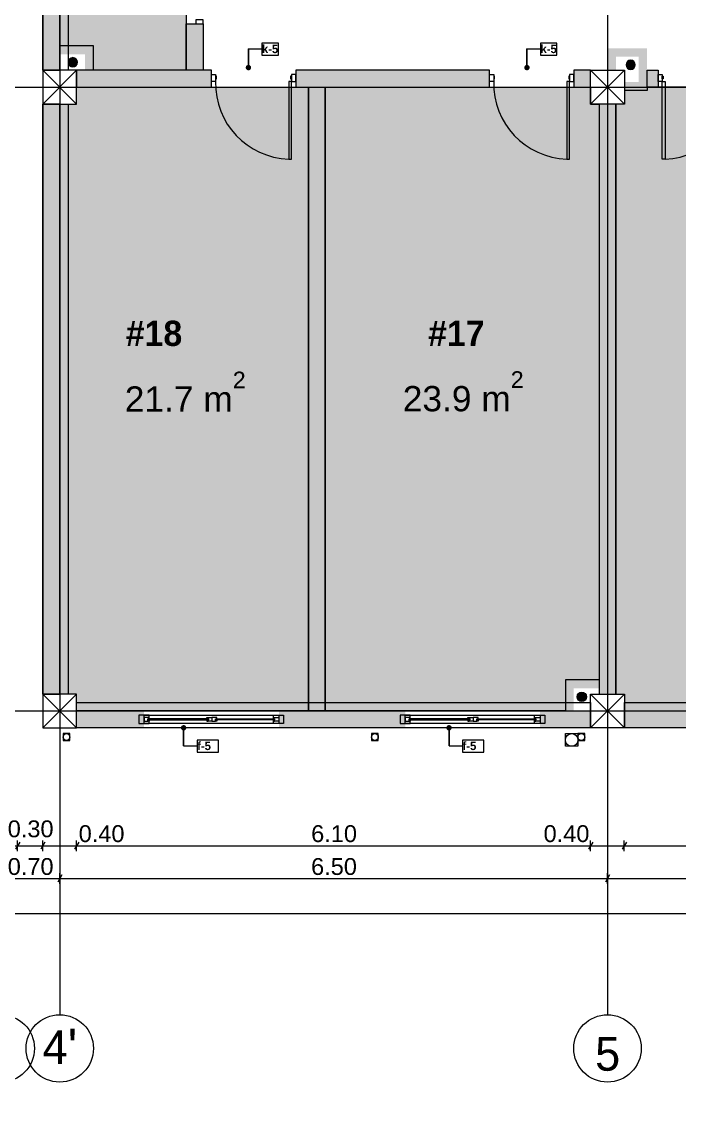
# Model space of a CAD drawing. Header units: millimetres. Extents: x 475206255 to 476720147, y 4620882299 to 4621447368.
# Drawn here: x 475253969 to 475261770, y 4620935740 to 4620948699 of the extents above; entities that cross this region are included whole.
import ezdxf

# ---------------------------------------------------------------- set-up
doc = ezdxf.new("R2010")
doc.units = ezdxf.units.MM
doc.header["$MEASUREMENT"] = 0
doc.set_wipeout_variables(frame=1)
for name, color, linetype, lineweight in [('0_Pen_No__42_Pen_No__250_Pen_No__5', 5, 'Continuous', 0), ('2D Drafting - General_Pen_No__1_Pen_No__7', 7, 'Continuous', 0), ('2D Drafting - General_Pen_No__1_Pen_No__7_Pen_No__7', 7, 'Continuous', 0), ('2D Drafting - General_Pen_No__250_Pen_No__7_Pen_No__154', 154, 'Continuous', 0), ('2D Drafting - General_Pen_No__250_Pen_No__7_Pen_No__250', 7, 'Continuous', 0), ('2D Drafting - General_Pen_No__250_Pen_No__7_Pen_No__7', 7, 'Continuous', 0), ('Annotation - Text_Pen_No__7_Pen_No__235', 235, 'Continuous', 0), ('Annotation - Text_Pen_No__7_Pen_No__5', 5, 'Continuous', 0), ('Doors_Pen_No__7_Pen_No__7_Pen_No__7', 7, 'Continuous', 0), ('G-Anno-Nplt_Pen_No__4', 7, 'Continuous', 0), ('G-Anno-Nplt_Pen_No__7', 7, 'Continuous', 0), ('G-Anno-Nplt_Pen_No__8', 8, 'Continuous', 0), ('gegmebi_Pen_No__7_Pen_No__7', 7, 'Continuous', 0), ('kar-panjara_Pen_No__7_Pen_No__7_Pen_No__7', 7, 'Continuous', 0), ('New_Annotation - Label_Pen_No__1', 1, 'Continuous', 0), ('New_G-Anno-Nplt_Pen_No__4', 7, 'Continuous', 0), ('New_G-Anno-Nplt_Pen_No__8', 8, 'Continuous', 0), ('shaxtebi da milebi_Pen_No__1_Pen_No__1_Pen_No__1', 1, 'Continuous', 0), ('zoma_Pen_No__1', 1, 'Continuous', 0), ('zoma_Pen_No__142', 142, 'Continuous', 0), ('zoma_Pen_No__5_Pen_No__5', 5, 'Continuous', 0)]:
    doc.layers.add(name, color=color, linetype=linetype, lineweight=lineweight)
doc.layers.add('zoma', color=7, linetype='Continuous')
doc.styles.add('GENERATED_STYLE_1', font='arial.ttf')
doc.styles.add('GENERATED_STYLE_2', font='arial.ttf')
doc.styles.add('GENERATED_STYLE_4', font='ACADMTAV.TTF')
doc.styles.add('GENERATED_STYLE_5', font='')
doc.styles.add('GENERATED_STYLE_8', font='')
doc.styles.get('GENERATED_STYLE_5').set_extended_font_data('Avaza', bold=True)
doc.styles.get('GENERATED_STYLE_8').set_extended_font_data('AcadMtavr', bold=True)
doc.dimstyles.new('GENERATED_STYLE__11', dxfattribs={"dimtxt": 500, "dimasz": 228, "dimexe": 0.18, "dimexo": 3, "dimgap": 0, "dimtad": 1, "dimlfac": 0.001, "dimzin": 0, "dimdsep": 46, "dimtxsty": 'GENERATED_STYLE_2', "dimblk": 'ARROWHEAD_2', "dimblk1": 'ARROWHEAD_2', "dimblk2": 'ARROWHEAD_2', "dimcen": 0.09, "dimclrd": 1, "dimclre": 1, "dimclrt": 1, "dimadec": 0, "dimazin": 0, "dimtfac": 1, "dimtdec": 4, "dimtmove": 2, "dimatfit": 3, "dimfxl": 1, "dimtolj": 1, "dimtzin": 0, "dimarcsym": 0})
doc.dimstyles.new('GENERATED_STYLE__25', dxfattribs={"dimtxt": 200, "dimasz": 64.421331, "dimexe": 0.18, "dimexo": 3, "dimgap": 0, "dimtad": 1, "dimtih": 1, "dimtoh": 1, "dimlfac": 0.001, "dimzin": 0, "dimdsep": 46, "dimtxsty": 'GENERATED_STYLE_2', "dimblk": 'ARROWHEAD_2', "dimblk1": 'ARROWHEAD_2', "dimblk2": 'ARROWHEAD_2', "dimcen": 0.09, "dimclrd": 142, "dimclre": 142, "dimclrt": 142, "dimadec": 0, "dimazin": 0, "dimtfac": 1, "dimtdec": 4, "dimtmove": 2, "dimatfit": 3, "dimfxl": 1, "dimtolj": 1, "dimtzin": 0, "dimarcsym": 0})
doc.dimstyles.new('GENERATED_STYLE__3', dxfattribs={"dimtxt": 200, "dimasz": 64.421331, "dimexe": 0.18, "dimexo": 3, "dimgap": 0, "dimtad": 1, "dimtih": 1, "dimtoh": 1, "dimlfac": 0.001, "dimzin": 0, "dimdsep": 46, "dimtxsty": 'GENERATED_STYLE_2', "dimblk": 'ARROWHEAD_2', "dimblk1": 'ARROWHEAD_2', "dimblk2": 'ARROWHEAD_2', "dimcen": 0.09, "dimclrd": 142, "dimclre": 142, "dimclrt": 142, "dimadec": 0, "dimazin": 0, "dimtfac": 1, "dimtdec": 4, "dimtmove": 0, "dimatfit": 3, "dimfxl": 1, "dimtolj": 1, "dimtzin": 0, "dimarcsym": 0})
doc.dimstyles.new('GENERATED_STYLE__33', dxfattribs={"dimtxt": 0.18, "dimasz": 127.68, "dimexe": 0.18, "dimexo": 0.0625, "dimgap": 0, "dimtad": 0, "dimtih": 1, "dimtoh": 1, "dimdec": 4, "dimzin": 0, "dimdsep": 46, "dimcen": 0.09, "dimadec": 0, "dimazin": 0, "dimtfac": 1, "dimtdec": 4, "dimtmove": 0, "dimatfit": 3, "dimldrblk": 'ARROWHEAD_11', "dimfxl": 1, "dimtolj": 1, "dimtzin": 0, "dimarcsym": 0})
doc.dimstyles.new('GENERATED_STYLE__9', dxfattribs={"dimtxt": 200, "dimasz": 64.421331, "dimexe": 0.18, "dimexo": 3, "dimgap": 0, "dimtad": 1, "dimlfac": 0.001, "dimzin": 0, "dimdsep": 46, "dimtxsty": 'GENERATED_STYLE_2', "dimblk": 'ARROWHEAD_2', "dimblk1": 'ARROWHEAD_2', "dimblk2": 'ARROWHEAD_2', "dimcen": 0.09, "dimclrd": 142, "dimclre": 142, "dimclrt": 142, "dimadec": 0, "dimazin": 0, "dimtfac": 1, "dimtdec": 4, "dimtmove": 0, "dimatfit": 3, "dimfxl": 1, "dimtolj": 1, "dimtzin": 0, "dimarcsym": 0})

# ---------------------------------------------------------------- blocks, each defined once
blk = doc.blocks.new('*D1109', base_point=(475826096, 4621095193))
at = {"layer": 'zoma_Pen_No__142', "color": 142, "linetype": 'Continuous', "lineweight": 0, "transparency": 16777216}
for p, q in [((475233219, 4620938056), (475233219, 4620938183)), ((475295519, 4620938056), (475295519, 4620938183)), ((475233178, 4620938120), (475233219, 4620938120)), ((475233244, 4620938162), (475233195, 4620938077)), ((475233219, 4620938120), (475295519, 4620938120)), ((475295495, 4620938077), (475295544, 4620938162)), ((475295519, 4620938120), (475295561, 4620938120))]:
    blk.add_line(p, q, dxfattribs=at)
at = {"layer": 'zoma_Pen_No__142', "color": 142, "lineweight": 0, "transparency": 16777216, "insert": (475264026, 4620938160), "char_height": 200, "attachment_point": 7, "style": 'GENERATED_STYLE_2'}
blk.add_mtext('\\A1;{\\pql;\\fArial|b0|i0|c204|p0;\\W1.000000;62.30}', dxfattribs=at)
blk = doc.blocks.new('ARROWHEAD_2')
at = {"color": 0, "linetype": 'Continuous', "lineweight": 0}
for p, q in [((-0.378, -0.655), (0.378, 0.655)), ((0, 0), (-1, 0))]:
    blk.add_line(p, q, dxfattribs=at)
blk = doc.blocks.new('*D1120', base_point=(475826096, 4621095193))
at = {"layer": 'zoma_Pen_No__142', "color": 142, "linetype": 'Continuous', "lineweight": 0, "transparency": 16777216}
for p, q in [((475296909, 4620940724), (475296782, 4620940724)), ((475296803, 4620940748), (475296888, 4620940699)), ((475296846, 4620940324), (475296846, 4620940724)), ((475296909, 4620940324), (475296782, 4620940324)), ((475296803, 4620940348), (475296888, 4620940299)), ((475296846, 4620940282), (475296846, 4620940324))]:
    blk.add_line(p, q, dxfattribs=at)
at = {"layer": 'zoma_Pen_No__142', "color": 142, "lineweight": 0, "transparency": 16777216, "insert": (475296806, 4620939766), "char_height": 200, "attachment_point": 7, "rotation": 90, "style": 'GENERATED_STYLE_2'}
blk.add_mtext('\\A1;{\\pql;\\fArial|b0|i0|c204|p0;\\W1.000000;0.40}', dxfattribs=at)
blk = doc.blocks.new('*D1121', base_point=(475826096, 4621095193))
at = {"layer": 'zoma_Pen_No__142', "color": 142, "linetype": 'Continuous', "lineweight": 0, "transparency": 16777216}
for p, q in [((475296909, 4620947724), (475296782, 4620947724)), ((475296803, 4620947748), (475296888, 4620947699)), ((475296846, 4620940724), (475296846, 4620947724)), ((475296909, 4620940724), (475296782, 4620940724)), ((475296803, 4620940748), (475296888, 4620940699))]:
    blk.add_line(p, q, dxfattribs=at)
at = {"layer": 'zoma_Pen_No__142', "color": 142, "lineweight": 0, "transparency": 16777216, "char_height": 200, "attachment_point": 7, "rotation": 90, "style": 'GENERATED_STYLE_2'}
for s, insert in [('\\A1;{\\pql;\\fArial|b0|i0|c204|p0;\\W1.000000;0.40}', (475296806, 4620947166)), ('\\A1;{\\pql;\\fArial|b0|i0|c204|p0;\\W1.000000;7.00}', (475296806, 4620943957))]:
    blk.add_mtext(s, dxfattribs=dict(at, insert=insert))
blk = doc.blocks.new('*D1122', base_point=(475826096, 4621095193))
at = {"layer": 'zoma_Pen_No__142', "color": 142, "linetype": 'Continuous', "lineweight": 0, "transparency": 16777216}
for p, q in [((475296909, 4620948124), (475296782, 4620948124)), ((475296803, 4620948148), (475296888, 4620948099)), ((475296846, 4620947724), (475296846, 4620948124)), ((475296909, 4620947724), (475296782, 4620947724)), ((475296803, 4620947748), (475296888, 4620947699))]:
    blk.add_line(p, q, dxfattribs=at)
blk = doc.blocks.new('*D1123', base_point=(475826096, 4621095193))
at = {"layer": 'zoma_Pen_No__142', "color": 142, "linetype": 'Continuous', "lineweight": 0, "transparency": 16777216}
for p, q in [((475296909, 4620955124), (475296782, 4620955124)), ((475296803, 4620955148), (475296888, 4620955099)), ((475296846, 4620948124), (475296846, 4620955124)), ((475296909, 4620948124), (475296782, 4620948124)), ((475296803, 4620948148), (475296888, 4620948099))]:
    blk.add_line(p, q, dxfattribs=at)
at = {"layer": 'zoma_Pen_No__142', "color": 142, "lineweight": 0, "transparency": 16777216, "char_height": 200, "attachment_point": 7, "rotation": 90, "style": 'GENERATED_STYLE_2'}
for s, insert in [('\\A1;{\\pql;\\fArial|b0|i0|c204|p0;\\W1.000000;0.40}', (475296806, 4620954566)), ('\\A1;{\\pql;\\fArial|b0|i0|c204|p0;\\W1.000000;7.00}', (475296806, 4620951357))]:
    blk.add_mtext(s, dxfattribs=dict(at, insert=insert))
blk = doc.blocks.new('*D1125', base_point=(475826096, 4621095193))
at = {"layer": 'zoma_Pen_No__142', "color": 142, "linetype": 'Continuous', "lineweight": 0, "transparency": 16777216}
for p, q in [((475297794, 4620955499), (475297709, 4620955548)), ((475297751, 4620955524), (475297751, 4620955565)), ((475297815, 4620955524), (475297688, 4620955524)), ((475297751, 4620940324), (475297751, 4620955524)), ((475297815, 4620940324), (475297688, 4620940324)), ((475297709, 4620940348), (475297794, 4620940299)), ((475297751, 4620940282), (475297751, 4620940324))]:
    blk.add_line(p, q, dxfattribs=at)
at = {"layer": 'zoma_Pen_No__142', "color": 142, "lineweight": 0, "transparency": 16777216, "insert": (475297711, 4620947581), "char_height": 200, "attachment_point": 7, "rotation": 90, "style": 'GENERATED_STYLE_2'}
blk.add_mtext('\\A1;{\\pql;\\fArial|b0|i0|c204|p0;\\W1.000000;15.20}', dxfattribs=at)
blk = doc.blocks.new('*D1140', base_point=(475826096, 4621095193))
at = {"layer": 'zoma_Pen_No__1', "color": 1, "linetype": 'Continuous', "lineweight": 0, "transparency": 16777216}
for p, q in [((475295669, 4620940237), (475295369, 4620940410)), ((475295519, 4620940324), (475295519, 4620940471)), ((475295744, 4620940324), (475295294, 4620940324)), ((475295519, 4620930806), (475295519, 4620940324)), ((475295744, 4620930806), (475295294, 4620930806)), ((475295369, 4620930892), (475295669, 4620930719)), ((475295519, 4620930659), (475295519, 4620930806))]:
    blk.add_line(p, q, dxfattribs=at)
at = {"layer": 'zoma_Pen_No__1', "color": 1, "lineweight": 0, "transparency": 16777216, "insert": (475295419, 4620933941), "char_height": 500, "attachment_point": 7, "rotation": 90, "style": 'GENERATED_STYLE_2'}
blk.add_mtext('\\A1;{\\pql;\\fArial|b0|i0|c204|p0;\\W1.000000;9.52}', dxfattribs=at)
blk = doc.blocks.new('*D1187', base_point=(475826096, 4621095193))
at = {"layer": 'zoma_Pen_No__142', "color": 142, "linetype": 'Continuous', "lineweight": 0, "transparency": 16777216}
for p, q in [((475253544, 4620938967), (475253495, 4620938882)), ((475253519, 4620938861), (475253519, 4620938988)), ((475253944, 4620938967), (475253895, 4620938882)), ((475253919, 4620938861), (475253919, 4620938988)), ((475253519, 4620938925), (475253919, 4620938925))]:
    blk.add_line(p, q, dxfattribs=at)
at = {"layer": 'zoma_Pen_No__142', "color": 142, "lineweight": 0, "transparency": 16777216, "insert": (475253802, 4620939022), "char_height": 200, "attachment_point": 7, "style": 'GENERATED_STYLE_2'}
blk.add_mtext('\\A1;{\\pql;\\fArial|b0|i0|c204|p0;\\W1.000000;0.30}', dxfattribs=at)
blk = doc.blocks.new('*D1188', base_point=(475826096, 4621095193))
at = {"layer": 'zoma_Pen_No__142', "color": 142, "linetype": 'Continuous', "lineweight": 0, "transparency": 16777216}
for p, q in [((475253944, 4620938967), (475253895, 4620938882)), ((475253919, 4620938861), (475253919, 4620938988)), ((475254244, 4620938967), (475254195, 4620938882)), ((475254219, 4620938861), (475254219, 4620938988)), ((475253919, 4620938925), (475254219, 4620938925))]:
    blk.add_line(p, q, dxfattribs=at)
blk = doc.blocks.new('*D1189', base_point=(475826096, 4621095193))
at = {"layer": 'zoma_Pen_No__142', "color": 142, "linetype": 'Continuous', "lineweight": 0, "transparency": 16777216}
for p, q in [((475254244, 4620938967), (475254195, 4620938882)), ((475254219, 4620938861), (475254219, 4620938988)), ((475254644, 4620938967), (475254595, 4620938882)), ((475254619, 4620938861), (475254619, 4620938988)), ((475254219, 4620938925), (475254619, 4620938925))]:
    blk.add_line(p, q, dxfattribs=at)
blk = doc.blocks.new('*D1190', base_point=(475826096, 4621095193))
at = {"layer": 'zoma_Pen_No__142', "color": 142, "linetype": 'Continuous', "lineweight": 0, "transparency": 16777216}
for p, q in [((475254644, 4620938967), (475254595, 4620938882)), ((475254619, 4620938861), (475254619, 4620938988)), ((475260744, 4620938967), (475260695, 4620938882)), ((475260719, 4620938861), (475260719, 4620938988)), ((475254619, 4620938925), (475260719, 4620938925))]:
    blk.add_line(p, q, dxfattribs=at)
at = {"layer": 'zoma_Pen_No__142', "color": 142, "lineweight": 0, "transparency": 16777216, "char_height": 200, "attachment_point": 7, "style": 'GENERATED_STYLE_2'}
for s, insert in [('\\A1;{\\pql;\\fArial|b0|i0|c204|p0;\\W1.000000;0.40}', (475254644, 4620938965)), ('\\A1;{\\pql;\\fArial|b0|i0|c204|p0;\\W1.000000;6.10}', (475257403, 4620938965)), ('\\A1;{\\pql;\\fArial|b0|i0|c204|p0;\\W1.000000;0.40}', (475260161, 4620938965))]:
    blk.add_mtext(s, dxfattribs=dict(at, insert=insert))
blk = doc.blocks.new('*D1191', base_point=(475826096, 4621095193))
at = {"layer": 'zoma_Pen_No__142', "color": 142, "linetype": 'Continuous', "lineweight": 0, "transparency": 16777216}
for p, q in [((475260744, 4620938967), (475260695, 4620938882)), ((475260719, 4620938861), (475260719, 4620938988)), ((475261144, 4620938967), (475261095, 4620938882)), ((475261119, 4620938861), (475261119, 4620938988)), ((475260719, 4620938925), (475261119, 4620938925))]:
    blk.add_line(p, q, dxfattribs=at)
blk = doc.blocks.new('*D1192', base_point=(475826096, 4621095193))
at = {"layer": 'zoma_Pen_No__142', "color": 142, "linetype": 'Continuous', "lineweight": 0, "transparency": 16777216}
for p, q in [((475261144, 4620938967), (475261095, 4620938882)), ((475261119, 4620938861), (475261119, 4620938988)), ((475267644, 4620938967), (475267595, 4620938882)), ((475267619, 4620938861), (475267619, 4620938988)), ((475261119, 4620938925), (475267619, 4620938925))]:
    blk.add_line(p, q, dxfattribs=at)
at = {"layer": 'zoma_Pen_No__142', "color": 142, "lineweight": 0, "transparency": 16777216, "char_height": 200, "attachment_point": 7, "style": 'GENERATED_STYLE_2'}
for s, insert in [('\\A1;{\\pql;\\fArial|b0|i0|c204|p0;\\W1.000000;6.50}', (475264103, 4620938965)), ('\\A1;{\\pql;\\fArial|b0|i0|c204|p0;\\W1.000000;0.40}', (475267061, 4620938965))]:
    blk.add_mtext(s, dxfattribs=dict(at, insert=insert))
blk = doc.blocks.new('*D1207', base_point=(475826096, 4621095193))
at = {"layer": 'zoma_Pen_No__142', "color": 142, "linetype": 'Continuous', "lineweight": 0, "transparency": 16777216}
for p, q in [((475253744, 4620938578), (475253695, 4620938493)), ((475253719, 4620938472), (475253719, 4620938599)), ((475254444, 4620938578), (475254395, 4620938493)), ((475254419, 4620938472), (475254419, 4620938599)), ((475253719, 4620938535), (475254419, 4620938535))]:
    blk.add_line(p, q, dxfattribs=at)
at = {"layer": 'zoma_Pen_No__142', "color": 142, "lineweight": 0, "transparency": 16777216, "insert": (475253802, 4620938575), "char_height": 200, "attachment_point": 7, "style": 'GENERATED_STYLE_2'}
blk.add_mtext('\\A1;{\\pql;\\fArial|b0|i0|c204|p0;\\W1.000000;0.70}', dxfattribs=at)
blk = doc.blocks.new('*D1208', base_point=(475826096, 4621095193))
at = {"layer": 'zoma_Pen_No__142', "color": 142, "linetype": 'Continuous', "lineweight": 0, "transparency": 16777216}
for p, q in [((475254444, 4620938578), (475254395, 4620938493)), ((475254419, 4620938472), (475254419, 4620938599)), ((475260944, 4620938578), (475260895, 4620938493)), ((475260919, 4620938472), (475260919, 4620938599)), ((475254419, 4620938535), (475260919, 4620938535))]:
    blk.add_line(p, q, dxfattribs=at)
at = {"layer": 'zoma_Pen_No__142', "color": 142, "lineweight": 0, "transparency": 16777216, "insert": (475257402, 4620938575), "char_height": 200, "attachment_point": 7, "style": 'GENERATED_STYLE_2'}
blk.add_mtext('\\A1;{\\pql;\\fArial|b0|i0|c204|p0;\\W1.000000;6.50}', dxfattribs=at)
blk = doc.blocks.new('*D1209', base_point=(475826096, 4621095193))
at = {"layer": 'zoma_Pen_No__142', "color": 142, "linetype": 'Continuous', "lineweight": 0, "transparency": 16777216}
for p, q in [((475260944, 4620938578), (475260895, 4620938493)), ((475260919, 4620938472), (475260919, 4620938599)), ((475267844, 4620938578), (475267795, 4620938493)), ((475267819, 4620938472), (475267819, 4620938599)), ((475260919, 4620938535), (475267819, 4620938535))]:
    blk.add_line(p, q, dxfattribs=at)
at = {"layer": 'zoma_Pen_No__142', "color": 142, "lineweight": 0, "transparency": 16777216, "insert": (475264102, 4620938575), "char_height": 200, "attachment_point": 7, "style": 'GENERATED_STYLE_2'}
blk.add_mtext('\\A1;{\\pql;\\fArial|b0|i0|c204|p0;\\W1.000000;6.90}', dxfattribs=at)
blk = doc.blocks.new('ARROWHEAD_11')
at = {"color": 0, "linetype": 'Continuous', "lineweight": 0}
blk.add_line((0, 0), (-1, 0), dxfattribs=at)
at = {"color": 0, "linetype": 'Continuous', "lineweight": 0, "const_width": 0.25, "flags": 128}
blk.add_lwpolyline([(-0.125, 0, 1), (0.125, 0, 1)], format="xyb", close=True, dxfattribs=at)

msp = doc.modelspace()

# ---------------------------------------------------------------- hatches: boundary and pattern name
at = {"layer": '2D Drafting - General_Pen_No__250_Pen_No__7_Pen_No__154', "linetype": 'Continuous', "lineweight": 0}
for points in [[(475254419.369, 4620955123.861), (475254219.369, 4620955123.861), (475254219.369, 4620948123.861), (475254419.369, 4620948123.861)], [(475254419.369, 4620947723.861), (475254219.369, 4620947723.861), (475254219.369, 4620940723.861), (475254419.369, 4620940723.861)], [(475254619.369, 4620940323.919), (475254619.369, 4620940523.919), (475255419.369, 4620940523.919), (475255419.369, 4620940323.919)], [(475258519.367, 4620940323.919), (475257019.37, 4620940323.919), (475257019.37, 4620940523.919), (475258519.367, 4620940523.919)], [(475260719.369, 4620940323.919), (475260119.369, 4620940323.919), (475260119.369, 4620940523.919), (475260719.369, 4620940523.919)], [(475262319.369, 4620940323.861), (475261119.369, 4620940323.861), (475261119.369, 4620940523.861), (475262319.369, 4620940523.861)]]:
    msp.add_hatch(color=154, dxfattribs=at).paths.add_polyline_path(points)
at = {"layer": '2D Drafting - General_Pen_No__250_Pen_No__7_Pen_No__7', "linetype": 'Continuous', "lineweight": 0}
for points in [[(475254819.348, 4620948414.049), (475254819.348, 4620948123.861), (475254719.348, 4620948123.861), (475254719.348, 4620948313.861), (475254419.348, 4620948313.861), (475254419.348, 4620948414.049)], [(475260919.369, 4620948383.427), (475261389.535, 4620948383.427), (475261389.535, 4620947883.786), (475261119.369, 4620947883.786), (475261119.369, 4620947983.786), (475261289.348, 4620947983.786), (475261289.348, 4620948283.786), (475261019.369, 4620948283.786), (475261019.369, 4620948123.861), (475260919.369, 4620948123.861)], [(475254619.369, 4620947923.861), (475256219.369, 4620947923.861), (475256219.369, 4620948123.861), (475254619.369, 4620948123.861)], [(475257219.135, 4620947923.861), (475259519.369, 4620947923.861), (475259519.369, 4620948123.861), (475257219.135, 4620948123.861)], [(475260519.369, 4620947923.861), (475260719.369, 4620947923.861), (475260719.369, 4620948123.861), (475260519.369, 4620948123.861)], [(475261389.535, 4620947923.818), (475261389.535, 4620948123.818), (475261519.369, 4620948123.818), (475261519.369, 4620947923.818)], [(475260419.348, 4620940891.049), (475260419.348, 4620940523.861), (475260519.348, 4620940523.861), (475260519.348, 4620940791.333), (475260819.348, 4620940791.333), (475260819.348, 4620940891.049)]]:
    msp.add_hatch(color=7, dxfattribs=at).paths.add_polyline_path(points)
at = {"layer": 'G-Anno-Nplt_Pen_No__7', "linetype": 'Continuous', "lineweight": 0}
for points in [[(475256119.369, 4620948123.861), (475255919.238, 4620948123.861), (475255919.238, 4620948673.861), (475256119.369, 4620948673.861)], [(475257369.369, 4620940523.919), (475257369.369, 4620947923.861), (475257569.369, 4620947923.861), (475257569.369, 4620940523.919)], [(475261019.369, 4620940723.861), (475261019.369, 4620947723.861), (475260819.369, 4620947723.861), (475260819.369, 4620940723.861)]]:
    msp.add_hatch(color=7, dxfattribs=at).paths.add_polyline_path(points)
at = {"layer": 'G-Anno-Nplt_Pen_No__8', "linetype": 'Continuous', "lineweight": 0, "true_color": 0x202020}
for points in [[(475254421.438, 4620940723.861), (475254421.438, 4620947723.861), (475254619.369, 4620947723.861), (475254619.369, 4620947923.861), (475257369.369, 4620947923.861), (475257369.369, 4620940523.861), (475254619.369, 4620940523.861), (475254619.369, 4620940723.861)], [(475260719.369, 4620947923.861), (475260719.369, 4620947723.861), (475260819.369, 4620947723.861), (475260819.369, 4620940891.049), (475260419.348, 4620940891.049), (475260419.348, 4620940523.919), (475257569.369, 4620940523.919), (475257569.369, 4620947923.861)], [(475261019.369, 4620940723.861), (475261119.369, 4620940723.861), (475261119.369, 4620940523.861), (475264269.369, 4620940523.861), (475264269.369, 4620945494.955), (475263547.458, 4620945494.955), (475263547.458, 4620947883.786), (475263547.458, 4620947923.861), (475261389.535, 4620947923.861), (475261389.535, 4620947883.786), (475261119.369, 4620947883.786), (475261119.369, 4620947723.861), (475261019.369, 4620947723.861)]]:
    msp.add_hatch(color=250, dxfattribs=at).paths.add_polyline_path(points)
at = {"layer": 'New_G-Anno-Nplt_Pen_No__8', "linetype": 'Continuous', "lineweight": 0, "true_color": 0x202020}
msp.add_hatch(color=250, dxfattribs=at).paths.add_polyline_path([(475254421.438, 4620952503.861), (475258819.369, 4620952503.861), (475258819.369, 4620950283.861), (475255919.238, 4620950283.861), (475255919.238, 4620948123.861), (475254819.348, 4620948123.861), (475254819.348, 4620948414.049), (475254421.438, 4620948414.049)])
at = {"layer": 'shaxtebi da milebi_Pen_No__1_Pen_No__1_Pen_No__1', "linetype": 'Continuous', "lineweight": 0}
for points in [[(475254574.348, 4620948273.861, -1), (475254574.348, 4620948163.861, -1)], [(475261249.348, 4620948188.786, -1), (475261139.348, 4620948188.786, -1)], [(475260614.348, 4620940746.333, 1), (475260614.348, 4620940636.333, 1)]]:
    msp.add_hatch(color=1, dxfattribs=at).paths.add_polyline_path(points)

# ---------------------------------------------------------------- linework, layer by layer
at = {"layer": '0_Pen_No__42_Pen_No__250_Pen_No__5', "color": 5, "linetype": 'Continuous', "lineweight": 0}
for centre in [(475253719.369, 4620936519.852), (475253719.369, 4620936519.852), (475254419.369, 4620936519.852), (475254419.369, 4620936519.852), (475260919.369, 4620936519.852), (475260919.369, 4620936519.852)]:
    msp.add_circle(centre, 400, dxfattribs=at)
at = {"layer": '2D Drafting - General_Pen_No__1_Pen_No__7', "color": 7, "linetype": 'Continuous', "lineweight": 0}
for p, q in [((475254219.369, 4620947723.861), (475254619.369, 4620948123.861)), ((475254619.369, 4620947723.861), (475254219.369, 4620948123.861)), ((475260719.369, 4620947723.861), (475261119.369, 4620948123.861)), ((475261119.369, 4620947723.861), (475260719.369, 4620948123.861)), ((475254219.369, 4620940323.861), (475254619.369, 4620940723.861)), ((475254619.369, 4620940323.861), (475254219.369, 4620940723.861)), ((475260719.369, 4620940323.861), (475261119.369, 4620940723.861)), ((475261119.369, 4620940323.861), (475260719.369, 4620940723.861))]:
    msp.add_line(p, q, dxfattribs=at)
at = {"layer": '2D Drafting - General_Pen_No__1_Pen_No__7', "color": 7, "linetype": 'Continuous', "lineweight": 0, "flags": 128}
for points in [[(475254219.369, 4620948123.861), (475254219.369, 4620955123.861), (475254519.369, 4620955123.861), (475254519.369, 4620948123.861)], [(475254219.369, 4620947723.861), (475254619.369, 4620947723.861), (475254619.369, 4620948123.861), (475254219.369, 4620948123.861)], [(475261119.369, 4620947723.861), (475260719.369, 4620947723.861), (475260719.369, 4620948123.861), (475261119.369, 4620948123.861)], [(475254219.369, 4620940723.861), (475254219.369, 4620947723.861), (475254519.369, 4620947723.861), (475254519.369, 4620940723.861)], [(475254219.369, 4620940323.861), (475254619.369, 4620940323.861), (475254619.369, 4620940723.861), (475254219.369, 4620940723.861)], [(475261119.369, 4620940323.861), (475260719.369, 4620940323.861), (475260719.369, 4620940723.861), (475261119.369, 4620940723.861)], [(475260719.369, 4620940323.861), (475254619.369, 4620940323.861), (475254619.369, 4620940623.861), (475260719.369, 4620940623.861)], [(475267619.369, 4620940323.861), (475261119.369, 4620940323.861), (475261119.369, 4620940623.861), (475267619.369, 4620940623.861)]]:
    msp.add_lwpolyline(points, close=True, dxfattribs=at)
at = {"layer": '2D Drafting - General_Pen_No__1_Pen_No__7', "color": 7, "linetype": 'Continuous', "lineweight": 0}
for centre, radius in [((475254500.051, 4620940213.863), 40), ((475258159.367, 4620940214.207), 40), ((475260494.37, 4620940179.207), 75), ((475260609.37, 4620940214.207), 40)]:
    msp.add_circle(centre, radius, dxfattribs=at)
at = {"layer": '2D Drafting - General_Pen_No__1_Pen_No__7_Pen_No__7', "color": 7, "linetype": 'Continuous', "lineweight": 0}
for centre, start, end in [((475257161.646, 4620947964.194), 178.396194, 268.396194), ((475260461.646, 4620947964.194), 178.396194, 268.396194), ((475261577.091, 4620947964.194), 271.603806, 1.603806)]:
    msp.add_arc(centre, 893.239, start, end, dxfattribs=at)
at = {"layer": '2D Drafting - General_Pen_No__250_Pen_No__7_Pen_No__250', "color": 7, "linetype": 'Continuous', "lineweight": 0, "flags": 128}
for points in [[(475254419.369, 4620955123.861), (475254219.369, 4620955123.861), (475254219.369, 4620948123.861), (475254419.369, 4620948123.861)], [(475254619.369, 4620947923.861), (475256219.369, 4620947923.861), (475256219.369, 4620948123.861), (475254619.369, 4620948123.861)], [(475257219.135, 4620947923.861), (475259519.369, 4620947923.861), (475259519.369, 4620948123.861), (475257219.135, 4620948123.861)], [(475260519.369, 4620947923.861), (475260719.369, 4620947923.861), (475260719.369, 4620948123.861), (475260519.369, 4620948123.861)], [(475254419.369, 4620947723.861), (475254219.369, 4620947723.861), (475254219.369, 4620940723.861), (475254419.369, 4620940723.861)]]:
    msp.add_lwpolyline(points, close=True, dxfattribs=at)
at = {"layer": '2D Drafting - General_Pen_No__250_Pen_No__7_Pen_No__7', "color": 7, "linetype": 'Continuous', "lineweight": 0, "flags": 128}
msp.add_lwpolyline([(475261389.535, 4620947923.818), (475261389.535, 4620948123.818), (475261519.369, 4620948123.818), (475261519.369, 4620947923.818)], close=True, dxfattribs=at)
at = {"layer": 'Doors_Pen_No__7_Pen_No__7_Pen_No__7', "color": 7, "linetype": 'Continuous', "lineweight": 0, "flags": 128}
for points in [[(475256119.369, 4620948673.861), (475256119.369, 4620948723.25), (475256034.702, 4620948723.25), (475256034.702, 4620948673.861)], [(475256219.369, 4620948073.861), (475256268.758, 4620948073.861), (475256268.758, 4620947989.194), (475256219.369, 4620947989.194)], [(475256279.869, 4620948055.861), (475256268.758, 4620948055.861), (475256268.758, 4620948022.528), (475256279.869, 4620948022.528)], [(475257169.98, 4620948055.861), (475257158.869, 4620948055.861), (475257158.869, 4620948022.528), (475257169.98, 4620948022.528)], [(475257219.369, 4620948073.861), (475257169.98, 4620948073.861), (475257169.98, 4620947989.194), (475257219.369, 4620947989.194)], [(475259519.369, 4620948073.861), (475259568.757, 4620948073.861), (475259568.757, 4620947989.194), (475259519.369, 4620947989.194)], [(475259579.869, 4620948055.861), (475259568.757, 4620948055.861), (475259568.757, 4620948022.528), (475259579.869, 4620948022.528)], [(475260469.98, 4620948055.861), (475260458.869, 4620948055.861), (475260458.869, 4620948022.528), (475260469.98, 4620948022.528)], [(475260519.369, 4620948073.861), (475260469.98, 4620948073.861), (475260469.98, 4620947989.194), (475260519.369, 4620947989.194)], [(475261519.369, 4620948073.861), (475261568.758, 4620948073.861), (475261568.758, 4620947989.194), (475261519.369, 4620947989.194)], [(475261568.758, 4620948055.861), (475261579.869, 4620948055.861), (475261579.869, 4620948022.528), (475261568.758, 4620948022.528)], [(475257169.98, 4620947989.194), (475257136.646, 4620947989.194), (475257136.646, 4620947071.305), (475257169.98, 4620947071.305)], [(475260469.98, 4620947989.194), (475260436.646, 4620947989.194), (475260436.646, 4620947071.305), (475260469.98, 4620947071.305)], [(475261568.758, 4620947989.194), (475261602.091, 4620947989.194), (475261602.091, 4620947071.305), (475261568.758, 4620947071.305)]]:
    msp.add_lwpolyline(points, close=True, dxfattribs=at)
at = {"layer": 'G-Anno-Nplt_Pen_No__4', "color": 7, "linetype": 'Continuous', "lineweight": 0, "flags": 128}
for points in [[(475256119.369, 4620948123.861), (475255919.238, 4620948123.861), (475255919.238, 4620948673.861), (475256119.369, 4620948673.861)], [(475254421.438, 4620940723.861), (475254421.438, 4620947723.861), (475254619.369, 4620947723.861), (475254619.369, 4620947923.861), (475257369.369, 4620947923.861), (475257369.369, 4620940523.861), (475254619.369, 4620940523.861), (475254619.369, 4620940723.861)], [(475257369.369, 4620940523.919), (475257369.369, 4620947923.861), (475257569.369, 4620947923.861), (475257569.369, 4620940523.919)], [(475260719.369, 4620947923.861), (475260719.369, 4620947723.861), (475260819.369, 4620947723.861), (475260819.369, 4620940891.049), (475260419.348, 4620940891.049), (475260419.348, 4620940523.919), (475257569.369, 4620940523.919), (475257569.369, 4620947923.861)], [(475261019.369, 4620940723.861), (475261119.369, 4620940723.861), (475261119.369, 4620940523.861), (475264269.369, 4620940523.861), (475264269.369, 4620945494.955), (475263547.458, 4620945494.955), (475263547.458, 4620947883.786), (475263547.458, 4620947923.861), (475261389.535, 4620947923.861), (475261389.535, 4620947883.786), (475261119.369, 4620947883.786), (475261119.369, 4620947723.861), (475261019.369, 4620947723.861)], [(475261019.369, 4620940723.861), (475261019.369, 4620947723.861), (475260819.369, 4620947723.861), (475260819.369, 4620940723.861)]]:
    msp.add_lwpolyline(points, close=True, dxfattribs=at)
at = {"layer": 'gegmebi_Pen_No__7_Pen_No__7', "color": 7, "linetype": 'Continuous', "lineweight": 0}
for p, q in [((475254460.051, 4620940253.863), (475254460.051, 4620940173.863)), ((475254540.051, 4620940253.863), (475254460.051, 4620940253.863)), ((475254540.051, 4620940173.863), (475254540.051, 4620940253.863)), ((475258119.367, 4620940254.207), (475258119.367, 4620940174.207)), ((475258199.367, 4620940254.207), (475258119.367, 4620940254.207)), ((475258199.367, 4620940174.207), (475258199.367, 4620940254.207)), ((475260419.37, 4620940104.207), (475260419.37, 4620940254.207)), ((475260419.37, 4620940254.207), (475260569.37, 4620940254.207)), ((475260569.37, 4620940254.207), (475260569.37, 4620940104.207)), ((475260569.37, 4620940254.207), (475260569.37, 4620940174.207)), ((475260649.37, 4620940254.207), (475260569.37, 4620940254.207)), ((475260649.37, 4620940174.207), (475260649.37, 4620940254.207)), ((475254460.051, 4620940173.863), (475254540.051, 4620940173.863)), ((475258119.367, 4620940174.207), (475258199.367, 4620940174.207)), ((475260569.37, 4620940174.207), (475260649.37, 4620940174.207)), ((475260569.37, 4620940104.207), (475260419.37, 4620940104.207))]:
    msp.add_line(p, q, dxfattribs=at)
at = {"layer": 'kar-panjara_Pen_No__7_Pen_No__7_Pen_No__7', "color": 7, "linetype": 'Continuous', "lineweight": 0, "flags": 128}
for points in [[(475255479.043, 4620940473.931), (475255359.043, 4620940473.931), (475255359.043, 4620940373.931), (475255479.043, 4620940373.931)], [(475257019.37, 4620940373.933), (475255419.369, 4620940373.988), (475255419.369, 4620940473.932), (475257019.37, 4620940473.877)], [(475255419.369, 4620940404.048), (475255464.369, 4620940404.048), (475255464.369, 4620940419.048), (475255464.369, 4620940429.048), (475255479.043, 4620940429.048), (475255479.043, 4620940444.048), (475255419.369, 4620940444.048)], [(475255464.369, 4620940419.048), (475256188.209, 4620940419.048), (475256188.209, 4620940429.048), (475255464.369, 4620940429.048)], [(475255479.043, 4620940404.048), (475255464.369, 4620940404.048), (475255464.369, 4620940419.048), (475255479.043, 4620940419.048)], [(475256223.941, 4620940404.048), (475256178.941, 4620940404.048), (475256178.941, 4620940419.048), (475256178.941, 4620940429.048), (475256163.941, 4620940429.048), (475256163.941, 4620940444.048), (475256223.941, 4620940444.048)], [(475256163.941, 4620940404.048), (475256178.941, 4620940404.048), (475256178.941, 4620940419.048), (475256163.941, 4620940419.048)], [(475256223.941, 4620940404.048), (475256268.941, 4620940404.048), (475256268.941, 4620940419.048), (475256268.941, 4620940429.048), (475256283.941, 4620940429.048), (475256283.941, 4620940444.048), (475256223.941, 4620940444.048)], [(475256968.941, 4620940419.048), (475256268.941, 4620940419.048), (475256268.941, 4620940429.048), (475256968.941, 4620940429.048)], [(475256283.941, 4620940404.048), (475256268.941, 4620940404.048), (475256268.941, 4620940419.048), (475256283.941, 4620940419.048)], [(475256953.941, 4620940473.931), (475257073.941, 4620940473.931), (475257073.941, 4620940373.931), (475256953.941, 4620940373.931)], [(475257019.37, 4620940404.048), (475256968.941, 4620940404.048), (475256968.941, 4620940419.048), (475256968.941, 4620940429.048), (475256953.941, 4620940429.048), (475256953.941, 4620940444.048), (475257019.37, 4620940444.048)], [(475256953.941, 4620940404.048), (475256968.941, 4620940404.048), (475256968.941, 4620940419.048), (475256953.941, 4620940419.048)], [(475258579.041, 4620940473.951), (475258459.041, 4620940473.951), (475258459.041, 4620940373.951), (475258579.041, 4620940373.951)], [(475260119.369, 4620940373.952), (475258519.367, 4620940374.007), (475258519.367, 4620940473.952), (475260119.369, 4620940473.896)], [(475258519.367, 4620940404.067), (475258564.367, 4620940404.067), (475258564.367, 4620940419.067), (475258564.367, 4620940429.067), (475258579.041, 4620940429.067), (475258579.041, 4620940444.067), (475258519.367, 4620940444.067)], [(475258564.367, 4620940419.067), (475259288.207, 4620940419.067), (475259288.207, 4620940429.067), (475258564.367, 4620940429.067)], [(475258579.041, 4620940404.067), (475258564.367, 4620940404.067), (475258564.367, 4620940419.067), (475258579.041, 4620940419.067)], [(475259323.939, 4620940404.067), (475259278.939, 4620940404.067), (475259278.939, 4620940419.067), (475259278.939, 4620940429.067), (475259263.939, 4620940429.067), (475259263.939, 4620940444.067), (475259323.939, 4620940444.067)], [(475259263.939, 4620940404.067), (475259278.939, 4620940404.067), (475259278.939, 4620940419.067), (475259263.939, 4620940419.067)], [(475259323.939, 4620940404.067), (475259368.939, 4620940404.067), (475259368.939, 4620940419.067), (475259368.939, 4620940429.067), (475259383.939, 4620940429.067), (475259383.939, 4620940444.067), (475259323.939, 4620940444.067)], [(475260068.939, 4620940419.067), (475259368.939, 4620940419.067), (475259368.939, 4620940429.067), (475260068.939, 4620940429.067)], [(475259383.939, 4620940404.067), (475259368.939, 4620940404.067), (475259368.939, 4620940419.067), (475259383.939, 4620940419.067)], [(475260053.939, 4620940473.951), (475260173.939, 4620940473.951), (475260173.939, 4620940373.951), (475260053.939, 4620940373.951)], [(475260119.369, 4620940404.067), (475260068.939, 4620940404.067), (475260068.939, 4620940419.067), (475260068.939, 4620940429.067), (475260053.939, 4620940429.067), (475260053.939, 4620940444.067), (475260119.369, 4620940444.067)], [(475260053.939, 4620940404.067), (475260068.939, 4620940404.067), (475260068.939, 4620940419.067), (475260053.939, 4620940419.067)]]:
    msp.add_lwpolyline(points, close=True, dxfattribs=at)
at = {"layer": 'New_G-Anno-Nplt_Pen_No__4', "color": 7, "linetype": 'Continuous', "lineweight": 0, "flags": 128}
msp.add_lwpolyline([(475254421.438, 4620952503.861), (475258819.369, 4620952503.861), (475258819.369, 4620950283.861), (475255919.238, 4620950283.861), (475255919.238, 4620948123.861), (475254819.348, 4620948123.861), (475254819.348, 4620948414.049), (475254421.438, 4620948414.049)], close=True, dxfattribs=at)
at = {"layer": 'shaxtebi da milebi_Pen_No__1_Pen_No__1_Pen_No__1', "color": 1, "linetype": 'Continuous', "lineweight": 0, "flags": 128}
for points in [[(475254574.348, 4620948273.861, 1), (475254574.348, 4620948163.861, 1)], [(475261249.348, 4620948188.786, 1), (475261139.348, 4620948188.786, 1)], [(475260614.348, 4620940746.333, -1), (475260614.348, 4620940636.333, -1)]]:
    msp.add_lwpolyline(points, format="xyb", close=True, dxfattribs=at)
at = {"layer": 'zoma_Pen_No__5_Pen_No__5', "color": 5, "linetype": 'Continuous', "lineweight": 0}
for p, q in [((475254419.369, 4620957794.844), (475254419.369, 4620936919.852)), ((475260919.369, 4620957794.844), (475260919.369, 4620936919.852)), ((475229338.818, 4620947923.861), (475279225.199, 4620947923.861)), ((475229338.818, 4620947923.861), (475300766.425, 4620947923.861)), ((475229338.818, 4620940523.861), (475279225.199, 4620940523.861)), ((475229338.818, 4620940523.861), (475300766.425, 4620940523.861))]:
    msp.add_line(p, q, dxfattribs=at)

# ---------------------------------------------------------------- texts
at = {"layer": 'Annotation - Text_Pen_No__7_Pen_No__235', "color": 235, "linetype": 'Continuous', "lineweight": 0, "char_height": 300, "attachment_point": 2, "style": 'GENERATED_STYLE_8'}
for s, insert in [('\\A1;{\\pqc;\\fAcadMtavr|b1|i0|c0|p0;\\W1.000000;#1\\fAcadMtavr|b1|i0|c0|p0;\\W1.000000;8}', (475255537.856, 4620945153.457)), ('\\A1;{\\pqc;\\fAcadMtavr|b1|i0|c0|p0;\\W1.000000;#1\\fAcadMtavr|b1|i0|c0|p0;\\W1.000000;7}', (475259126.041, 4620945153.457))]:
    msp.add_mtext(s, dxfattribs=dict(at, insert=insert))
at = {"layer": 'Annotation - Text_Pen_No__7_Pen_No__5', "color": 5, "linetype": 'Continuous', "lineweight": 0, "char_height": 400, "attachment_point": 2, "style": 'GENERATED_STYLE_4'}
for s, insert in [("\\A1;{\\pqc;\\fAcadMtavr|b0|i0|c0|p0;\\W1.000000;4\\fArial|b0|i0|c204|p0;\\H1.093750x;\\W1.000000;'}", (475254421.526, 4620936752.332)), ('\\A1;{\\pqc;\\fAcadMtavr|b0|i0|c0|p0;\\W1.000000;5}', (475260921.526, 4620936655.347))]:
    msp.add_mtext(s, dxfattribs=dict(at, insert=insert))
at = {"layer": 'G-Anno-Nplt_Pen_No__7', "color": 7, "lineweight": 0, "char_height": 300, "attachment_point": 7, "style": 'GENERATED_STYLE_1'}
for s, insert in [('{\\fArial|b0|i0|c204|p0;21.7 m{\\H0.66x;\\S2^  ;}}', (475255190.998, 4620944073.861)), ('{\\fArial|b0|i0|c204|p0;23.9 m{\\H0.66x;\\S2^  ;}}', (475258489.964, 4620944073.89))]:
    msp.add_mtext(s, dxfattribs=dict(at, insert=insert))

# ---------------------------------------------------------------- dimensions: what is measured, and where the dimension line sits
at = {"layer": 'zoma', "color": 142, "linetype": 'Continuous', "lineweight": 0}
for base, p1, p2, dimstyle, picture, middle in [((475254619.44, 4620938924.566), (475254219.369, 4620991020.124), (475254619.44, 4620991489.778), 'GENERATED_STYLE__3', '*D1189', (475254902.853, 4620939064.566)), ((475260719.44, 4620938924.566), (475254619.44, 4620991489.778), (475260719.44, 4620991089.778), 'GENERATED_STYLE__3', '*D1190', (475257661.436, 4620939064.566)), ((475261119.44, 4620938924.566), (475260719.44, 4620991089.778), (475261119.44, 4620991489.778), 'GENERATED_STYLE__3', '*D1191', (475260420.019, 4620939064.566)), ((475267619.44, 4620938924.566), (475261119.44, 4620991489.778), (475267619.44, 4620991489.778), 'GENERATED_STYLE__3', '*D1192', (475264361.436, 4620939064.566)), ((475253919.369, 4620938924.566), (475253519.369, 4620991020.605), (475253919.369, 4620991090.259), 'GENERATED_STYLE__3', '*D1187', (475253219.948, 4620939064.566)), ((475254219.369, 4620938924.566), (475253919.369, 4620991090.259), (475254219.369, 4620991020.124), 'GENERATED_STYLE__25', '*D1188', (475254061.365, 4620939121.694)), ((475295519.369, 4620938119.55), (475233219.369, 4620921784.762), (475295519.369, 4620940323.861), 'GENERATED_STYLE__3', '*D1109', (475264361.196, 4620938259.55)), ((475254419.369, 4620938535.135), (475253719.369, 4620938118.888), (475254419.369, 4620937530.111), 'GENERATED_STYLE__3', '*D1207', (475254061.365, 4620938675.135)), ((475260919.369, 4620938535.135), (475254419.369, 4620937530.111), (475260919.369, 4620938562.121), 'GENERATED_STYLE__3', '*D1208', (475257661.365, 4620938675.135)), ((475267819.369, 4620938535.135), (475260919.369, 4620938562.121), (475267819.369, 4620938535.135), 'GENERATED_STYLE__3', '*D1209', (475264361.365, 4620938675.135))]:
    dim = msp.add_linear_dim(base=base, p1=p1, p2=p2, dimstyle=dimstyle, dxfattribs=at)
    dim.commit()
    dim.dimension.update_dxf_attribs({"geometry": picture, "text_midpoint": middle, "dimtype": 160})
for base, p1, p2, picture, middle in [((475297751.324, 4620955523.861), (475233219.369, 4620940323.861), (475233219.369, 4620955523.861), '*D1125', (475297611.324, 4620947915.688)), ((475296845.75, 4620955123.861), (475233219.369, 4620948123.861), (475233219.369, 4620955123.861), '*D1123', (475296705.75, 4620951615.857)), ((475296845.75, 4620948123.861), (475233219.369, 4620947723.861), (475233219.369, 4620948123.861), '*D1122', (475296705.75, 4620947424.44)), ((475296845.75, 4620947723.861), (475233219.369, 4620940723.861), (475233219.369, 4620947723.861), '*D1121', (475296705.75, 4620944215.857)), ((475296845.75, 4620940723.861), (475233219.369, 4620940323.861), (475233219.369, 4620940723.861), '*D1120', (475296705.75, 4620940024.44))]:
    dim = msp.add_linear_dim(base=base, p1=p1, p2=p2, angle=90, dimstyle='GENERATED_STYLE__9', dxfattribs=at)
    dim.commit()
    dim.dimension.update_dxf_attribs({"geometry": picture, "text_midpoint": middle, "dimtype": 160, "text_rotation": 90})
at = {"layer": 'zoma', "color": 1, "linetype": 'Continuous', "lineweight": 0}
dim = msp.add_linear_dim(base=(475295519.369, 4620940323.861), p1=(475295519.369, 4620930805.744), p2=(475231619.362, 4620940323.861), angle=90, text='9.52', dimstyle='GENERATED_STYLE__11', dxfattribs=at)
dim.commit()
dim.dimension.update_dxf_attribs({"geometry": '*D1140', "text_midpoint": (475295169.369, 4620934588.629), "dimtype": 160, "text_rotation": 90})

# ---------------------------------------------------------------- next in the draw order: wipeouts: each hides what was drawn before it
at = {"color": 1, "linetype": 'Continuous', "lineweight": 0, "ltscale": 23226618814.38848}
msp.add_wipeout([(475256818.71, 4620948303.403), (475257014.475, 4620948303.403), (475257014.475, 4620948444.58), (475256818.71, 4620948444.58)], dxfattribs=at).dxf.layer = 'New_Annotation - Label_Pen_No__1'
at = {"color": 1, "linetype": 'Continuous', "lineweight": 0, "ltscale": 23226620505.28743}
msp.add_wipeout([(475260124.184, 4620948303.403), (475260319.949, 4620948303.403), (475260319.949, 4620948444.58), (475260124.184, 4620948444.58)], dxfattribs=at).dxf.layer = 'New_Annotation - Label_Pen_No__1'
at = {"color": 1, "linetype": 'Continuous', "lineweight": 0, "ltscale": 23226577308.27163}
msp.add_wipeout([(475256049.718, 4620940035.08), (475256303.836, 4620940035.08), (475256303.836, 4620940176.257), (475256049.718, 4620940176.257)], dxfattribs=at).dxf.layer = 'New_Annotation - Label_Pen_No__1'
at = {"color": 1, "linetype": 'Continuous', "lineweight": 0, "ltscale": 23226578919.37654}
msp.add_wipeout([(475259199.205, 4620940035.08), (475259453.324, 4620940035.08), (475259453.324, 4620940176.257), (475259199.205, 4620940176.257)], dxfattribs=at).dxf.layer = 'New_Annotation - Label_Pen_No__1'

# ---------------------------------------------------------------- next in the draw order: linework, layer by layer
at = {"layer": 'New_Annotation - Label_Pen_No__1', "color": 1, "linetype": 'Continuous', "lineweight": 0, "flags": 128}
for points in [[(475256818.71, 4620948303.403), (475257014.475, 4620948303.403), (475257014.475, 4620948444.58), (475256818.71, 4620948444.58), (475256818.71, 4620948303.403)], [(475260124.184, 4620948303.403), (475260319.949, 4620948303.403), (475260319.949, 4620948444.58), (475260124.184, 4620948444.58), (475260124.184, 4620948303.403)], [(475256049.718, 4620940035.08), (475256303.836, 4620940035.08), (475256303.836, 4620940176.257), (475256049.718, 4620940176.257), (475256049.718, 4620940035.08)], [(475259199.205, 4620940035.08), (475259453.324, 4620940035.08), (475259453.324, 4620940176.257), (475259199.205, 4620940176.257), (475259199.205, 4620940035.08)]]:
    msp.add_lwpolyline(points, close=True, dxfattribs=at)

# ---------------------------------------------------------------- next in the draw order: texts
at = {"layer": 'New_Annotation - Label_Pen_No__1', "color": 1, "linetype": 'Continuous', "lineweight": 0, "char_height": 100, "attachment_point": 4, "style": 'GENERATED_STYLE_5'}
for s, insert in [('\\A1;{\\pql;\\fAvaza|b1|i0|c0|p0;\\W1.000000;k-\\fAvaza|b1|i0|c0|p0;\\W1.000000;5}', (475256818.71, 4620948376.738)), ('\\A1;{\\pql;\\fAvaza|b1|i0|c0|p0;\\W1.000000;k-\\fAvaza|b1|i0|c0|p0;\\W1.000000;5}', (475260124.184, 4620948376.738)), ('\\A1;{\\pql;\\fAvaza|b1|i0|c0|p0;\\W1.000000;f-\\fAvaza|b1|i0|c0|p0;\\W1.000000;5}', (475256049.718, 4620940108.139)), ('\\A1;{\\pql;\\fAvaza|b1|i0|c0|p0;\\W1.000000;f-\\fAvaza|b1|i0|c0|p0;\\W1.000000;5}', (475259199.205, 4620940108.139))]:
    msp.add_mtext(s, dxfattribs=dict(at, insert=insert))

# ---------------------------------------------------------------- next in the draw order: leaders
at = {"layer": 'New_Annotation - Label_Pen_No__1', "color": 1, "linetype": 'Continuous', "lineweight": 0, "annotation_type": 0, "has_hookline": 1, "hookline_direction": 0}
for points, text_width in [([(475256658.426, 4620948155.8), (475256658.426, 4620948376.738), (475256818.71, 4620948373.992)], 202.625), ([(475259963.899, 4620948155.8), (475259963.899, 4620948376.738), (475260124.184, 4620948373.992)], 202.625), ([(475255889.433, 4620940323.861), (475255889.433, 4620940108.139), (475256049.718, 4620940105.669)], 269.112), ([(475259038.921, 4620940323.861), (475259038.921, 4620940108.139), (475259199.205, 4620940105.669)], 269.112)]:
    msp.add_leader(points, dimstyle='GENERATED_STYLE__33', dxfattribs=dict(at, text_width=text_width))

doc.saveas('drawing.dxf')
